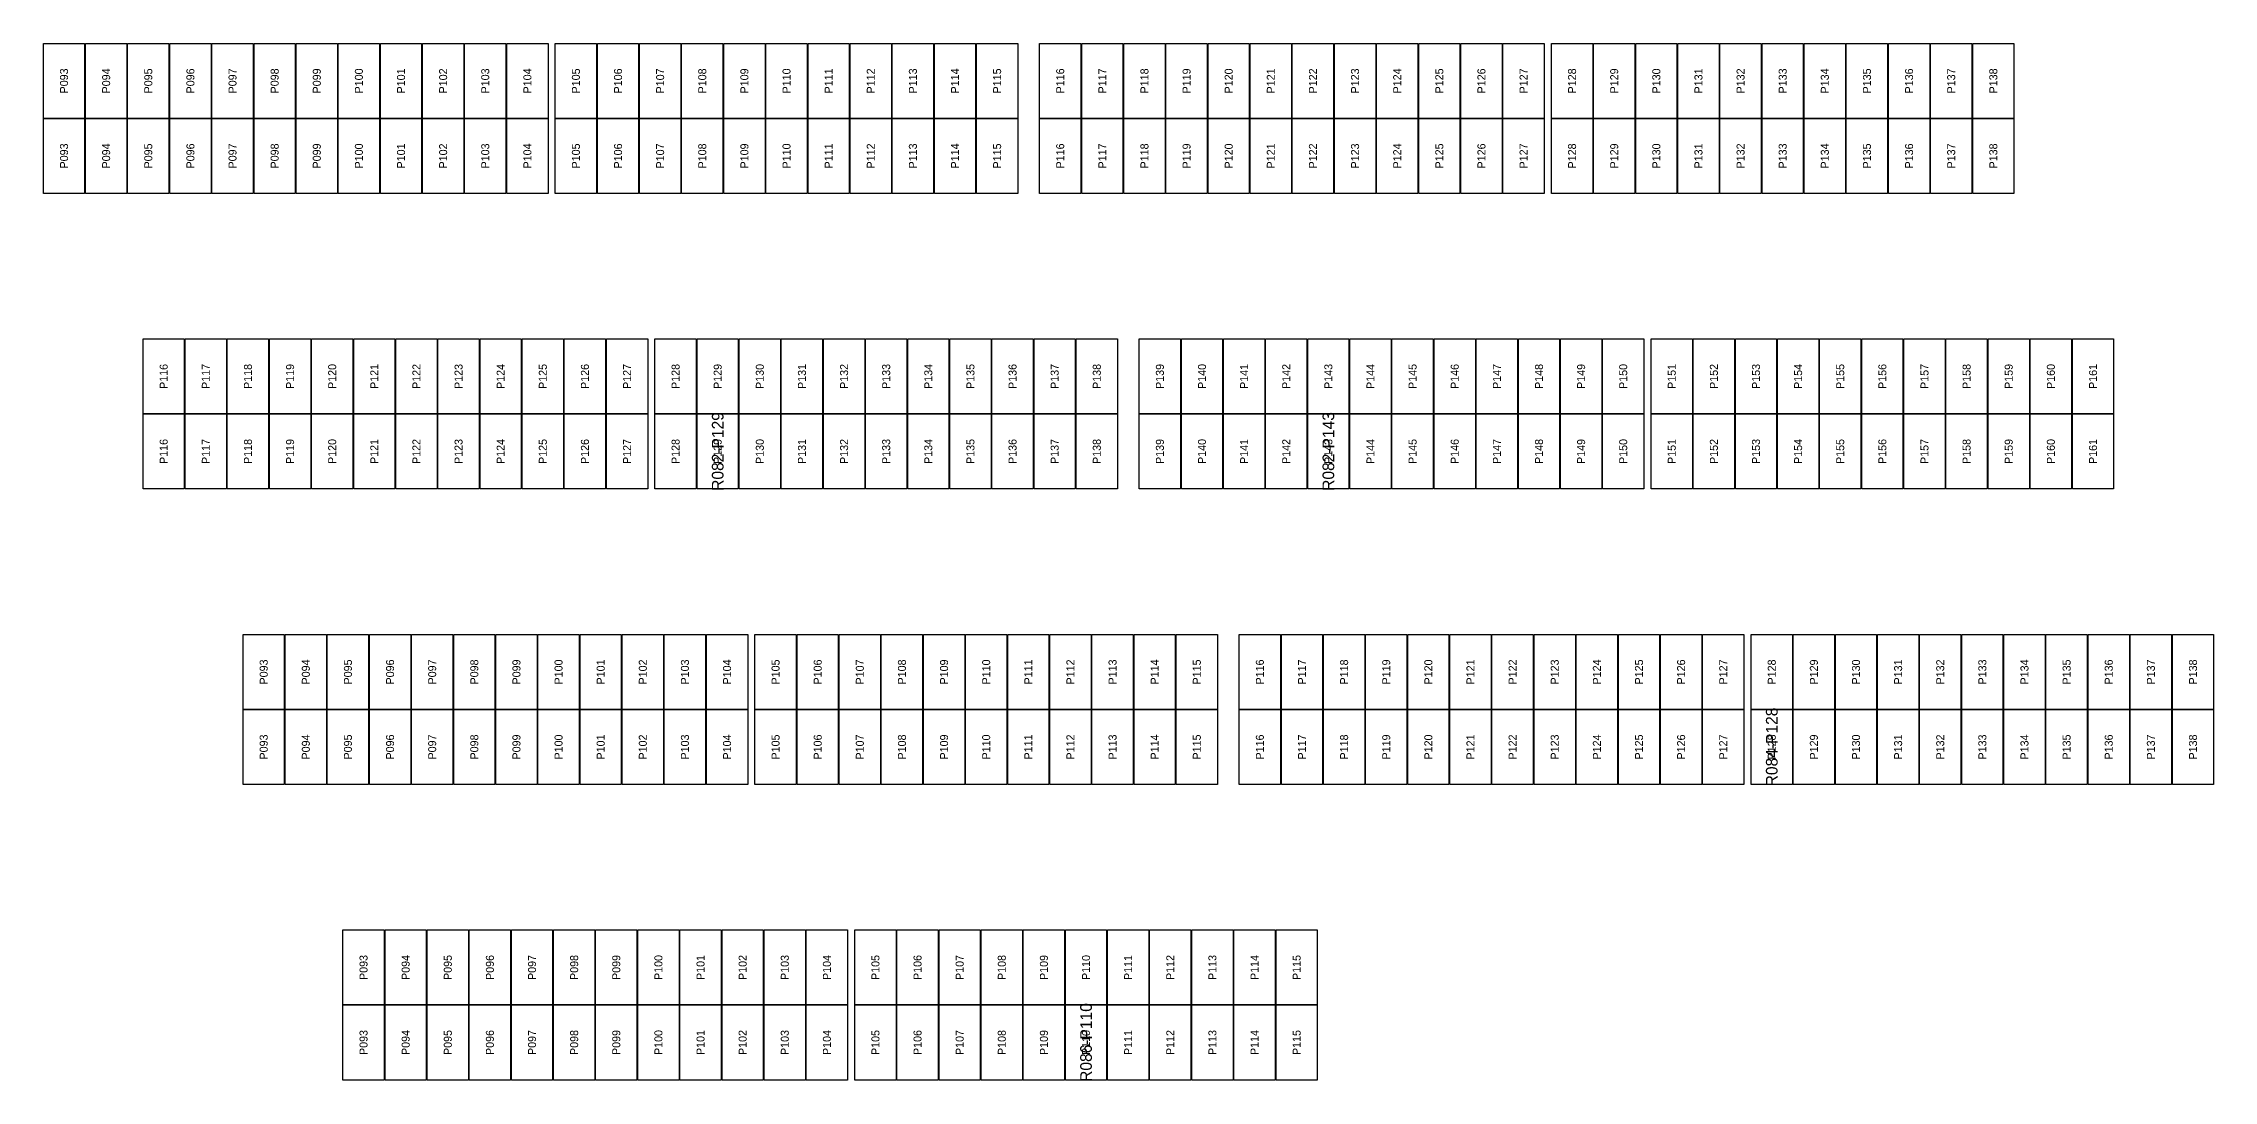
# Model space of a CAD drawing. Extents: x 296295 to 296770, y 651564 to 652121.
# Drawn here: x 296708.4 to 296768.1, y 651775.4 to 651803.9 of the extents above; entities that cross this region are included whole.
import ezdxf
from ezdxf.enums import TextEntityAlignment as Align

# ---------------------------------------------------------------- set-up
doc = ezdxf.new("R2010")
doc.units = 0

msp = doc.modelspace()

# ---------------------------------------------------------------- linework, layer by layer
at = {"layer": 'DEFECTIVE_PANELS'}
for points in [[(296726.365, 651793.708), (296727.499, 651793.708), (296727.499, 651791.645), (296726.365, 651791.645)], [(296743.153, 651793.708), (296744.287, 651793.708), (296744.287, 651791.645), (296743.153, 651791.645)], [(296755.342, 651785.582), (296756.476, 651785.582), (296756.476, 651783.519), (296755.342, 651783.519)], [(296736.491, 651777.456), (296737.625, 651777.456), (296737.625, 651775.393), (296736.491, 651775.393)]]:
    msp.add_lwpolyline(points, close=True, dxfattribs=at)
at = {"layer": 'PANELS_MASTER'}
for points in [[(296708.395, 651803.897), (296709.529, 651803.897), (296709.529, 651801.834), (296708.395, 651801.834)], [(296709.553, 651803.897), (296710.687, 651803.897), (296710.687, 651801.834), (296709.553, 651801.834)], [(296710.711, 651803.897), (296711.845, 651803.897), (296711.845, 651801.834), (296710.711, 651801.834)], [(296711.869, 651803.897), (296713.003, 651803.897), (296713.003, 651801.834), (296711.869, 651801.834)], [(296713.027, 651803.897), (296714.161, 651803.897), (296714.161, 651801.834), (296713.027, 651801.834)], [(296714.185, 651803.897), (296715.319, 651803.897), (296715.319, 651801.834), (296714.185, 651801.834)], [(296715.343, 651803.897), (296716.477, 651803.897), (296716.477, 651801.834), (296715.343, 651801.834)], [(296716.501, 651803.897), (296717.635, 651803.897), (296717.635, 651801.834), (296716.501, 651801.834)], [(296717.659, 651803.897), (296718.793, 651803.897), (296718.793, 651801.834), (296717.659, 651801.834)], [(296718.817, 651803.897), (296719.951, 651803.897), (296719.951, 651801.834), (296718.817, 651801.834)], [(296719.975, 651803.897), (296721.109, 651803.897), (296721.109, 651801.834), (296719.975, 651801.834)], [(296721.133, 651803.897), (296722.267, 651803.897), (296722.267, 651801.834), (296721.133, 651801.834)], [(296722.467, 651803.897), (296723.601, 651803.897), (296723.601, 651801.834), (296722.467, 651801.834)], [(296723.625, 651803.897), (296724.759, 651803.897), (296724.759, 651801.834), (296723.625, 651801.834)], [(296724.783, 651803.897), (296725.917, 651803.897), (296725.917, 651801.834), (296724.783, 651801.834)], [(296725.941, 651803.897), (296727.075, 651803.897), (296727.075, 651801.834), (296725.941, 651801.834)], [(296727.099, 651803.897), (296728.233, 651803.897), (296728.233, 651801.834), (296727.099, 651801.834)], [(296728.257, 651803.897), (296729.391, 651803.897), (296729.391, 651801.834), (296728.257, 651801.834)], [(296729.415, 651803.897), (296730.549, 651803.897), (296730.549, 651801.834), (296729.415, 651801.834)], [(296730.573, 651803.897), (296731.707, 651803.897), (296731.707, 651801.834), (296730.573, 651801.834)], [(296731.731, 651803.897), (296732.865, 651803.897), (296732.865, 651801.834), (296731.731, 651801.834)], [(296732.889, 651803.897), (296734.023, 651803.897), (296734.023, 651801.834), (296732.889, 651801.834)], [(296734.047, 651803.897), (296735.181, 651803.897), (296735.181, 651801.834), (296734.047, 651801.834)], [(296735.781, 651803.897), (296736.915, 651803.897), (296736.915, 651801.834), (296735.781, 651801.834)], [(296736.939, 651803.897), (296738.073, 651803.897), (296738.073, 651801.834), (296736.939, 651801.834)], [(296738.097, 651803.897), (296739.231, 651803.897), (296739.231, 651801.834), (296738.097, 651801.834)], [(296739.255, 651803.897), (296740.389, 651803.897), (296740.389, 651801.834), (296739.255, 651801.834)], [(296740.413, 651803.897), (296741.547, 651803.897), (296741.547, 651801.834), (296740.413, 651801.834)], [(296741.571, 651803.897), (296742.705, 651803.897), (296742.705, 651801.834), (296741.571, 651801.834)], [(296742.729, 651803.897), (296743.863, 651803.897), (296743.863, 651801.834), (296742.729, 651801.834)], [(296743.887, 651803.897), (296745.021, 651803.897), (296745.021, 651801.834), (296743.887, 651801.834)], [(296745.045, 651803.897), (296746.179, 651803.897), (296746.179, 651801.834), (296745.045, 651801.834)], [(296746.203, 651803.897), (296747.337, 651803.897), (296747.337, 651801.834), (296746.203, 651801.834)], [(296747.361, 651803.897), (296748.495, 651803.897), (296748.495, 651801.834), (296747.361, 651801.834)], [(296748.519, 651803.897), (296749.653, 651803.897), (296749.653, 651801.834), (296748.519, 651801.834)], [(296749.853, 651803.897), (296750.987, 651803.897), (296750.987, 651801.834), (296749.853, 651801.834)], [(296751.011, 651803.897), (296752.145, 651803.897), (296752.145, 651801.834), (296751.011, 651801.834)], [(296752.169, 651803.897), (296753.303, 651803.897), (296753.303, 651801.834), (296752.169, 651801.834)], [(296753.327, 651803.897), (296754.461, 651803.897), (296754.461, 651801.834), (296753.327, 651801.834)], [(296754.485, 651803.897), (296755.619, 651803.897), (296755.619, 651801.834), (296754.485, 651801.834)], [(296755.643, 651803.897), (296756.777, 651803.897), (296756.777, 651801.834), (296755.643, 651801.834)], [(296756.801, 651803.897), (296757.935, 651803.897), (296757.935, 651801.834), (296756.801, 651801.834)], [(296757.959, 651803.897), (296759.093, 651803.897), (296759.093, 651801.834), (296757.959, 651801.834)], [(296759.117, 651803.897), (296760.251, 651803.897), (296760.251, 651801.834), (296759.117, 651801.834)], [(296760.275, 651803.897), (296761.409, 651803.897), (296761.409, 651801.834), (296760.275, 651801.834)], [(296761.433, 651803.897), (296762.567, 651803.897), (296762.567, 651801.834), (296761.433, 651801.834)], [(296708.395, 651801.834), (296709.529, 651801.834), (296709.529, 651799.771), (296708.395, 651799.771)], [(296709.553, 651801.834), (296710.687, 651801.834), (296710.687, 651799.771), (296709.553, 651799.771)], [(296710.711, 651801.834), (296711.845, 651801.834), (296711.845, 651799.771), (296710.711, 651799.771)], [(296711.869, 651801.834), (296713.003, 651801.834), (296713.003, 651799.771), (296711.869, 651799.771)], [(296713.027, 651801.834), (296714.161, 651801.834), (296714.161, 651799.771), (296713.027, 651799.771)], [(296714.185, 651801.834), (296715.319, 651801.834), (296715.319, 651799.771), (296714.185, 651799.771)], [(296715.343, 651801.834), (296716.477, 651801.834), (296716.477, 651799.771), (296715.343, 651799.771)], [(296716.501, 651801.834), (296717.635, 651801.834), (296717.635, 651799.771), (296716.501, 651799.771)], [(296717.659, 651801.834), (296718.793, 651801.834), (296718.793, 651799.771), (296717.659, 651799.771)], [(296718.817, 651801.834), (296719.951, 651801.834), (296719.951, 651799.771), (296718.817, 651799.771)], [(296719.975, 651801.834), (296721.109, 651801.834), (296721.109, 651799.771), (296719.975, 651799.771)], [(296721.133, 651801.834), (296722.267, 651801.834), (296722.267, 651799.771), (296721.133, 651799.771)], [(296722.467, 651801.834), (296723.601, 651801.834), (296723.601, 651799.771), (296722.467, 651799.771)], [(296723.625, 651801.834), (296724.759, 651801.834), (296724.759, 651799.771), (296723.625, 651799.771)], [(296724.783, 651801.834), (296725.917, 651801.834), (296725.917, 651799.771), (296724.783, 651799.771)], [(296725.941, 651801.834), (296727.075, 651801.834), (296727.075, 651799.771), (296725.941, 651799.771)], [(296727.099, 651801.834), (296728.233, 651801.834), (296728.233, 651799.771), (296727.099, 651799.771)], [(296728.257, 651801.834), (296729.391, 651801.834), (296729.391, 651799.771), (296728.257, 651799.771)], [(296729.415, 651801.834), (296730.549, 651801.834), (296730.549, 651799.771), (296729.415, 651799.771)], [(296730.573, 651801.834), (296731.707, 651801.834), (296731.707, 651799.771), (296730.573, 651799.771)], [(296731.731, 651801.834), (296732.865, 651801.834), (296732.865, 651799.771), (296731.731, 651799.771)], [(296732.889, 651801.834), (296734.023, 651801.834), (296734.023, 651799.771), (296732.889, 651799.771)], [(296734.047, 651801.834), (296735.181, 651801.834), (296735.181, 651799.771), (296734.047, 651799.771)], [(296735.781, 651801.834), (296736.915, 651801.834), (296736.915, 651799.771), (296735.781, 651799.771)], [(296736.939, 651801.834), (296738.073, 651801.834), (296738.073, 651799.771), (296736.939, 651799.771)], [(296738.097, 651801.834), (296739.231, 651801.834), (296739.231, 651799.771), (296738.097, 651799.771)], [(296739.255, 651801.834), (296740.389, 651801.834), (296740.389, 651799.771), (296739.255, 651799.771)], [(296740.413, 651801.834), (296741.547, 651801.834), (296741.547, 651799.771), (296740.413, 651799.771)], [(296741.571, 651801.834), (296742.705, 651801.834), (296742.705, 651799.771), (296741.571, 651799.771)], [(296742.729, 651801.834), (296743.863, 651801.834), (296743.863, 651799.771), (296742.729, 651799.771)], [(296743.887, 651801.834), (296745.021, 651801.834), (296745.021, 651799.771), (296743.887, 651799.771)], [(296745.045, 651801.834), (296746.179, 651801.834), (296746.179, 651799.771), (296745.045, 651799.771)], [(296746.203, 651801.834), (296747.337, 651801.834), (296747.337, 651799.771), (296746.203, 651799.771)], [(296747.361, 651801.834), (296748.495, 651801.834), (296748.495, 651799.771), (296747.361, 651799.771)], [(296748.519, 651801.834), (296749.653, 651801.834), (296749.653, 651799.771), (296748.519, 651799.771)], [(296749.853, 651801.834), (296750.987, 651801.834), (296750.987, 651799.771), (296749.853, 651799.771)], [(296751.011, 651801.834), (296752.145, 651801.834), (296752.145, 651799.771), (296751.011, 651799.771)], [(296752.169, 651801.834), (296753.303, 651801.834), (296753.303, 651799.771), (296752.169, 651799.771)], [(296753.327, 651801.834), (296754.461, 651801.834), (296754.461, 651799.771), (296753.327, 651799.771)], [(296754.485, 651801.834), (296755.619, 651801.834), (296755.619, 651799.771), (296754.485, 651799.771)], [(296755.643, 651801.834), (296756.777, 651801.834), (296756.777, 651799.771), (296755.643, 651799.771)], [(296756.801, 651801.834), (296757.935, 651801.834), (296757.935, 651799.771), (296756.801, 651799.771)], [(296757.959, 651801.834), (296759.093, 651801.834), (296759.093, 651799.771), (296757.959, 651799.771)], [(296759.117, 651801.834), (296760.251, 651801.834), (296760.251, 651799.771), (296759.117, 651799.771)], [(296760.275, 651801.834), (296761.409, 651801.834), (296761.409, 651799.771), (296760.275, 651799.771)], [(296761.433, 651801.834), (296762.567, 651801.834), (296762.567, 651799.771), (296761.433, 651799.771)], [(296711.135, 651795.771), (296712.269, 651795.771), (296712.269, 651793.708), (296711.135, 651793.708)], [(296712.293, 651795.771), (296713.427, 651795.771), (296713.427, 651793.708), (296712.293, 651793.708)], [(296713.451, 651795.771), (296714.585, 651795.771), (296714.585, 651793.708), (296713.451, 651793.708)], [(296714.609, 651795.771), (296715.743, 651795.771), (296715.743, 651793.708), (296714.609, 651793.708)], [(296715.767, 651795.771), (296716.901, 651795.771), (296716.901, 651793.708), (296715.767, 651793.708)], [(296716.925, 651795.771), (296718.059, 651795.771), (296718.059, 651793.708), (296716.925, 651793.708)], [(296718.083, 651795.771), (296719.217, 651795.771), (296719.217, 651793.708), (296718.083, 651793.708)], [(296719.241, 651795.771), (296720.375, 651795.771), (296720.375, 651793.708), (296719.241, 651793.708)], [(296720.399, 651795.771), (296721.533, 651795.771), (296721.533, 651793.708), (296720.399, 651793.708)], [(296721.557, 651795.771), (296722.691, 651795.771), (296722.691, 651793.708), (296721.557, 651793.708)], [(296722.715, 651795.771), (296723.849, 651795.771), (296723.849, 651793.708), (296722.715, 651793.708)], [(296723.873, 651795.771), (296725.007, 651795.771), (296725.007, 651793.708), (296723.873, 651793.708)], [(296725.207, 651795.771), (296726.341, 651795.771), (296726.341, 651793.708), (296725.207, 651793.708)], [(296726.365, 651795.771), (296727.499, 651795.771), (296727.499, 651793.708), (296726.365, 651793.708)], [(296727.523, 651795.771), (296728.657, 651795.771), (296728.657, 651793.708), (296727.523, 651793.708)], [(296728.681, 651795.771), (296729.815, 651795.771), (296729.815, 651793.708), (296728.681, 651793.708)], [(296729.839, 651795.771), (296730.973, 651795.771), (296730.973, 651793.708), (296729.839, 651793.708)], [(296730.997, 651795.771), (296732.131, 651795.771), (296732.131, 651793.708), (296730.997, 651793.708)], [(296732.155, 651795.771), (296733.289, 651795.771), (296733.289, 651793.708), (296732.155, 651793.708)], [(296733.313, 651795.771), (296734.447, 651795.771), (296734.447, 651793.708), (296733.313, 651793.708)], [(296734.471, 651795.771), (296735.605, 651795.771), (296735.605, 651793.708), (296734.471, 651793.708)], [(296735.629, 651795.771), (296736.763, 651795.771), (296736.763, 651793.708), (296735.629, 651793.708)], [(296736.787, 651795.771), (296737.921, 651795.771), (296737.921, 651793.708), (296736.787, 651793.708)], [(296738.521, 651795.771), (296739.655, 651795.771), (296739.655, 651793.708), (296738.521, 651793.708)], [(296739.679, 651795.771), (296740.813, 651795.771), (296740.813, 651793.708), (296739.679, 651793.708)], [(296740.837, 651795.771), (296741.971, 651795.771), (296741.971, 651793.708), (296740.837, 651793.708)], [(296741.995, 651795.771), (296743.129, 651795.771), (296743.129, 651793.708), (296741.995, 651793.708)], [(296743.153, 651795.771), (296744.287, 651795.771), (296744.287, 651793.708), (296743.153, 651793.708)], [(296744.311, 651795.771), (296745.445, 651795.771), (296745.445, 651793.708), (296744.311, 651793.708)], [(296745.469, 651795.771), (296746.603, 651795.771), (296746.603, 651793.708), (296745.469, 651793.708)], [(296746.627, 651795.771), (296747.761, 651795.771), (296747.761, 651793.708), (296746.627, 651793.708)], [(296747.785, 651795.771), (296748.919, 651795.771), (296748.919, 651793.708), (296747.785, 651793.708)], [(296748.943, 651795.771), (296750.077, 651795.771), (296750.077, 651793.708), (296748.943, 651793.708)], [(296750.101, 651795.771), (296751.235, 651795.771), (296751.235, 651793.708), (296750.101, 651793.708)], [(296751.259, 651795.771), (296752.393, 651795.771), (296752.393, 651793.708), (296751.259, 651793.708)], [(296752.593, 651795.771), (296753.727, 651795.771), (296753.727, 651793.708), (296752.593, 651793.708)], [(296753.751, 651795.771), (296754.885, 651795.771), (296754.885, 651793.708), (296753.751, 651793.708)], [(296754.909, 651795.771), (296756.043, 651795.771), (296756.043, 651793.708), (296754.909, 651793.708)], [(296756.067, 651795.771), (296757.201, 651795.771), (296757.201, 651793.708), (296756.067, 651793.708)], [(296757.225, 651795.771), (296758.359, 651795.771), (296758.359, 651793.708), (296757.225, 651793.708)], [(296758.383, 651795.771), (296759.517, 651795.771), (296759.517, 651793.708), (296758.383, 651793.708)], [(296759.541, 651795.771), (296760.675, 651795.771), (296760.675, 651793.708), (296759.541, 651793.708)], [(296760.699, 651795.771), (296761.833, 651795.771), (296761.833, 651793.708), (296760.699, 651793.708)], [(296761.857, 651795.771), (296762.991, 651795.771), (296762.991, 651793.708), (296761.857, 651793.708)], [(296763.015, 651795.771), (296764.149, 651795.771), (296764.149, 651793.708), (296763.015, 651793.708)], [(296764.173, 651795.771), (296765.307, 651795.771), (296765.307, 651793.708), (296764.173, 651793.708)], [(296711.135, 651793.708), (296712.269, 651793.708), (296712.269, 651791.645), (296711.135, 651791.645)], [(296712.293, 651793.708), (296713.427, 651793.708), (296713.427, 651791.645), (296712.293, 651791.645)], [(296713.451, 651793.708), (296714.585, 651793.708), (296714.585, 651791.645), (296713.451, 651791.645)], [(296714.609, 651793.708), (296715.743, 651793.708), (296715.743, 651791.645), (296714.609, 651791.645)], [(296715.767, 651793.708), (296716.901, 651793.708), (296716.901, 651791.645), (296715.767, 651791.645)], [(296716.925, 651793.708), (296718.059, 651793.708), (296718.059, 651791.645), (296716.925, 651791.645)], [(296718.083, 651793.708), (296719.217, 651793.708), (296719.217, 651791.645), (296718.083, 651791.645)], [(296719.241, 651793.708), (296720.375, 651793.708), (296720.375, 651791.645), (296719.241, 651791.645)], [(296720.399, 651793.708), (296721.533, 651793.708), (296721.533, 651791.645), (296720.399, 651791.645)], [(296721.557, 651793.708), (296722.691, 651793.708), (296722.691, 651791.645), (296721.557, 651791.645)], [(296722.715, 651793.708), (296723.849, 651793.708), (296723.849, 651791.645), (296722.715, 651791.645)], [(296723.873, 651793.708), (296725.007, 651793.708), (296725.007, 651791.645), (296723.873, 651791.645)], [(296725.207, 651793.708), (296726.341, 651793.708), (296726.341, 651791.645), (296725.207, 651791.645)], [(296727.523, 651793.708), (296728.657, 651793.708), (296728.657, 651791.645), (296727.523, 651791.645)], [(296728.681, 651793.708), (296729.815, 651793.708), (296729.815, 651791.645), (296728.681, 651791.645)], [(296729.839, 651793.708), (296730.973, 651793.708), (296730.973, 651791.645), (296729.839, 651791.645)], [(296730.997, 651793.708), (296732.131, 651793.708), (296732.131, 651791.645), (296730.997, 651791.645)], [(296732.155, 651793.708), (296733.289, 651793.708), (296733.289, 651791.645), (296732.155, 651791.645)], [(296733.313, 651793.708), (296734.447, 651793.708), (296734.447, 651791.645), (296733.313, 651791.645)], [(296734.471, 651793.708), (296735.605, 651793.708), (296735.605, 651791.645), (296734.471, 651791.645)], [(296735.629, 651793.708), (296736.763, 651793.708), (296736.763, 651791.645), (296735.629, 651791.645)], [(296736.787, 651793.708), (296737.921, 651793.708), (296737.921, 651791.645), (296736.787, 651791.645)], [(296738.521, 651793.708), (296739.655, 651793.708), (296739.655, 651791.645), (296738.521, 651791.645)], [(296739.679, 651793.708), (296740.813, 651793.708), (296740.813, 651791.645), (296739.679, 651791.645)], [(296740.837, 651793.708), (296741.971, 651793.708), (296741.971, 651791.645), (296740.837, 651791.645)], [(296741.995, 651793.708), (296743.129, 651793.708), (296743.129, 651791.645), (296741.995, 651791.645)], [(296744.311, 651793.708), (296745.445, 651793.708), (296745.445, 651791.645), (296744.311, 651791.645)], [(296745.469, 651793.708), (296746.603, 651793.708), (296746.603, 651791.645), (296745.469, 651791.645)], [(296746.627, 651793.708), (296747.761, 651793.708), (296747.761, 651791.645), (296746.627, 651791.645)], [(296747.785, 651793.708), (296748.919, 651793.708), (296748.919, 651791.645), (296747.785, 651791.645)], [(296748.943, 651793.708), (296750.077, 651793.708), (296750.077, 651791.645), (296748.943, 651791.645)], [(296750.101, 651793.708), (296751.235, 651793.708), (296751.235, 651791.645), (296750.101, 651791.645)], [(296751.259, 651793.708), (296752.393, 651793.708), (296752.393, 651791.645), (296751.259, 651791.645)], [(296752.593, 651793.708), (296753.727, 651793.708), (296753.727, 651791.645), (296752.593, 651791.645)], [(296753.751, 651793.708), (296754.885, 651793.708), (296754.885, 651791.645), (296753.751, 651791.645)], [(296754.909, 651793.708), (296756.043, 651793.708), (296756.043, 651791.645), (296754.909, 651791.645)], [(296756.067, 651793.708), (296757.201, 651793.708), (296757.201, 651791.645), (296756.067, 651791.645)], [(296757.225, 651793.708), (296758.359, 651793.708), (296758.359, 651791.645), (296757.225, 651791.645)], [(296758.383, 651793.708), (296759.517, 651793.708), (296759.517, 651791.645), (296758.383, 651791.645)], [(296759.541, 651793.708), (296760.675, 651793.708), (296760.675, 651791.645), (296759.541, 651791.645)], [(296760.699, 651793.708), (296761.833, 651793.708), (296761.833, 651791.645), (296760.699, 651791.645)], [(296761.857, 651793.708), (296762.991, 651793.708), (296762.991, 651791.645), (296761.857, 651791.645)], [(296763.015, 651793.708), (296764.149, 651793.708), (296764.149, 651791.645), (296763.015, 651791.645)], [(296764.173, 651793.708), (296765.307, 651793.708), (296765.307, 651791.645), (296764.173, 651791.645)], [(296713.884, 651787.645), (296715.018, 651787.645), (296715.018, 651785.582), (296713.884, 651785.582)], [(296715.042, 651787.645), (296716.176, 651787.645), (296716.176, 651785.582), (296715.042, 651785.582)], [(296716.2, 651787.645), (296717.334, 651787.645), (296717.334, 651785.582), (296716.2, 651785.582)], [(296717.358, 651787.645), (296718.492, 651787.645), (296718.492, 651785.582), (296717.358, 651785.582)], [(296718.516, 651787.645), (296719.65, 651787.645), (296719.65, 651785.582), (296718.516, 651785.582)], [(296719.674, 651787.645), (296720.808, 651787.645), (296720.808, 651785.582), (296719.674, 651785.582)], [(296720.832, 651787.645), (296721.966, 651787.645), (296721.966, 651785.582), (296720.832, 651785.582)], [(296721.99, 651787.645), (296723.124, 651787.645), (296723.124, 651785.582), (296721.99, 651785.582)], [(296723.148, 651787.645), (296724.282, 651787.645), (296724.282, 651785.582), (296723.148, 651785.582)], [(296724.306, 651787.645), (296725.44, 651787.645), (296725.44, 651785.582), (296724.306, 651785.582)], [(296725.464, 651787.645), (296726.598, 651787.645), (296726.598, 651785.582), (296725.464, 651785.582)], [(296726.622, 651787.645), (296727.756, 651787.645), (296727.756, 651785.582), (296726.622, 651785.582)], [(296727.956, 651787.645), (296729.09, 651787.645), (296729.09, 651785.582), (296727.956, 651785.582)], [(296729.114, 651787.645), (296730.248, 651787.645), (296730.248, 651785.582), (296729.114, 651785.582)], [(296730.272, 651787.645), (296731.406, 651787.645), (296731.406, 651785.582), (296730.272, 651785.582)], [(296731.43, 651787.645), (296732.564, 651787.645), (296732.564, 651785.582), (296731.43, 651785.582)], [(296732.588, 651787.645), (296733.722, 651787.645), (296733.722, 651785.582), (296732.588, 651785.582)], [(296733.746, 651787.645), (296734.88, 651787.645), (296734.88, 651785.582), (296733.746, 651785.582)], [(296734.904, 651787.645), (296736.038, 651787.645), (296736.038, 651785.582), (296734.904, 651785.582)], [(296736.062, 651787.645), (296737.196, 651787.645), (296737.196, 651785.582), (296736.062, 651785.582)], [(296737.22, 651787.645), (296738.354, 651787.645), (296738.354, 651785.582), (296737.22, 651785.582)], [(296738.378, 651787.645), (296739.512, 651787.645), (296739.512, 651785.582), (296738.378, 651785.582)], [(296739.536, 651787.645), (296740.67, 651787.645), (296740.67, 651785.582), (296739.536, 651785.582)], [(296741.27, 651787.645), (296742.404, 651787.645), (296742.404, 651785.582), (296741.27, 651785.582)], [(296742.428, 651787.645), (296743.562, 651787.645), (296743.562, 651785.582), (296742.428, 651785.582)], [(296743.586, 651787.645), (296744.72, 651787.645), (296744.72, 651785.582), (296743.586, 651785.582)], [(296744.744, 651787.645), (296745.878, 651787.645), (296745.878, 651785.582), (296744.744, 651785.582)], [(296745.902, 651787.645), (296747.036, 651787.645), (296747.036, 651785.582), (296745.902, 651785.582)], [(296747.06, 651787.645), (296748.194, 651787.645), (296748.194, 651785.582), (296747.06, 651785.582)], [(296748.218, 651787.645), (296749.352, 651787.645), (296749.352, 651785.582), (296748.218, 651785.582)], [(296749.376, 651787.645), (296750.51, 651787.645), (296750.51, 651785.582), (296749.376, 651785.582)], [(296750.534, 651787.645), (296751.668, 651787.645), (296751.668, 651785.582), (296750.534, 651785.582)], [(296751.692, 651787.645), (296752.826, 651787.645), (296752.826, 651785.582), (296751.692, 651785.582)], [(296752.85, 651787.645), (296753.984, 651787.645), (296753.984, 651785.582), (296752.85, 651785.582)], [(296754.008, 651787.645), (296755.142, 651787.645), (296755.142, 651785.582), (296754.008, 651785.582)], [(296755.342, 651787.645), (296756.476, 651787.645), (296756.476, 651785.582), (296755.342, 651785.582)], [(296756.5, 651787.645), (296757.634, 651787.645), (296757.634, 651785.582), (296756.5, 651785.582)], [(296757.658, 651787.645), (296758.792, 651787.645), (296758.792, 651785.582), (296757.658, 651785.582)], [(296758.816, 651787.645), (296759.95, 651787.645), (296759.95, 651785.582), (296758.816, 651785.582)], [(296759.974, 651787.645), (296761.108, 651787.645), (296761.108, 651785.582), (296759.974, 651785.582)], [(296761.132, 651787.645), (296762.266, 651787.645), (296762.266, 651785.582), (296761.132, 651785.582)], [(296762.29, 651787.645), (296763.424, 651787.645), (296763.424, 651785.582), (296762.29, 651785.582)], [(296763.448, 651787.645), (296764.582, 651787.645), (296764.582, 651785.582), (296763.448, 651785.582)], [(296764.606, 651787.645), (296765.74, 651787.645), (296765.74, 651785.582), (296764.606, 651785.582)], [(296765.764, 651787.645), (296766.898, 651787.645), (296766.898, 651785.582), (296765.764, 651785.582)], [(296766.922, 651787.645), (296768.056, 651787.645), (296768.056, 651785.582), (296766.922, 651785.582)], [(296713.884, 651785.582), (296715.018, 651785.582), (296715.018, 651783.519), (296713.884, 651783.519)], [(296715.042, 651785.582), (296716.176, 651785.582), (296716.176, 651783.519), (296715.042, 651783.519)], [(296716.2, 651785.582), (296717.334, 651785.582), (296717.334, 651783.519), (296716.2, 651783.519)], [(296717.358, 651785.582), (296718.492, 651785.582), (296718.492, 651783.519), (296717.358, 651783.519)], [(296718.516, 651785.582), (296719.65, 651785.582), (296719.65, 651783.519), (296718.516, 651783.519)], [(296719.674, 651785.582), (296720.808, 651785.582), (296720.808, 651783.519), (296719.674, 651783.519)], [(296720.832, 651785.582), (296721.966, 651785.582), (296721.966, 651783.519), (296720.832, 651783.519)], [(296721.99, 651785.582), (296723.124, 651785.582), (296723.124, 651783.519), (296721.99, 651783.519)], [(296723.148, 651785.582), (296724.282, 651785.582), (296724.282, 651783.519), (296723.148, 651783.519)], [(296724.306, 651785.582), (296725.44, 651785.582), (296725.44, 651783.519), (296724.306, 651783.519)], [(296725.464, 651785.582), (296726.598, 651785.582), (296726.598, 651783.519), (296725.464, 651783.519)], [(296726.622, 651785.582), (296727.756, 651785.582), (296727.756, 651783.519), (296726.622, 651783.519)], [(296727.956, 651785.582), (296729.09, 651785.582), (296729.09, 651783.519), (296727.956, 651783.519)], [(296729.114, 651785.582), (296730.248, 651785.582), (296730.248, 651783.519), (296729.114, 651783.519)], [(296730.272, 651785.582), (296731.406, 651785.582), (296731.406, 651783.519), (296730.272, 651783.519)], [(296731.43, 651785.582), (296732.564, 651785.582), (296732.564, 651783.519), (296731.43, 651783.519)], [(296732.588, 651785.582), (296733.722, 651785.582), (296733.722, 651783.519), (296732.588, 651783.519)], [(296733.746, 651785.582), (296734.88, 651785.582), (296734.88, 651783.519), (296733.746, 651783.519)], [(296734.904, 651785.582), (296736.038, 651785.582), (296736.038, 651783.519), (296734.904, 651783.519)], [(296736.062, 651785.582), (296737.196, 651785.582), (296737.196, 651783.519), (296736.062, 651783.519)], [(296737.22, 651785.582), (296738.354, 651785.582), (296738.354, 651783.519), (296737.22, 651783.519)], [(296738.378, 651785.582), (296739.512, 651785.582), (296739.512, 651783.519), (296738.378, 651783.519)], [(296739.536, 651785.582), (296740.67, 651785.582), (296740.67, 651783.519), (296739.536, 651783.519)], [(296741.27, 651785.582), (296742.404, 651785.582), (296742.404, 651783.519), (296741.27, 651783.519)], [(296742.428, 651785.582), (296743.562, 651785.582), (296743.562, 651783.519), (296742.428, 651783.519)], [(296743.586, 651785.582), (296744.72, 651785.582), (296744.72, 651783.519), (296743.586, 651783.519)], [(296744.744, 651785.582), (296745.878, 651785.582), (296745.878, 651783.519), (296744.744, 651783.519)], [(296745.902, 651785.582), (296747.036, 651785.582), (296747.036, 651783.519), (296745.902, 651783.519)], [(296747.06, 651785.582), (296748.194, 651785.582), (296748.194, 651783.519), (296747.06, 651783.519)], [(296748.218, 651785.582), (296749.352, 651785.582), (296749.352, 651783.519), (296748.218, 651783.519)], [(296749.376, 651785.582), (296750.51, 651785.582), (296750.51, 651783.519), (296749.376, 651783.519)], [(296750.534, 651785.582), (296751.668, 651785.582), (296751.668, 651783.519), (296750.534, 651783.519)], [(296751.692, 651785.582), (296752.826, 651785.582), (296752.826, 651783.519), (296751.692, 651783.519)], [(296752.85, 651785.582), (296753.984, 651785.582), (296753.984, 651783.519), (296752.85, 651783.519)], [(296754.008, 651785.582), (296755.142, 651785.582), (296755.142, 651783.519), (296754.008, 651783.519)], [(296756.5, 651785.582), (296757.634, 651785.582), (296757.634, 651783.519), (296756.5, 651783.519)], [(296757.658, 651785.582), (296758.792, 651785.582), (296758.792, 651783.519), (296757.658, 651783.519)], [(296758.816, 651785.582), (296759.95, 651785.582), (296759.95, 651783.519), (296758.816, 651783.519)], [(296759.974, 651785.582), (296761.108, 651785.582), (296761.108, 651783.519), (296759.974, 651783.519)], [(296761.132, 651785.582), (296762.266, 651785.582), (296762.266, 651783.519), (296761.132, 651783.519)], [(296762.29, 651785.582), (296763.424, 651785.582), (296763.424, 651783.519), (296762.29, 651783.519)], [(296763.448, 651785.582), (296764.582, 651785.582), (296764.582, 651783.519), (296763.448, 651783.519)], [(296764.606, 651785.582), (296765.74, 651785.582), (296765.74, 651783.519), (296764.606, 651783.519)], [(296765.764, 651785.582), (296766.898, 651785.582), (296766.898, 651783.519), (296765.764, 651783.519)], [(296766.922, 651785.582), (296768.056, 651785.582), (296768.056, 651783.519), (296766.922, 651783.519)], [(296716.629, 651779.519), (296717.763, 651779.519), (296717.763, 651777.456), (296716.629, 651777.456)], [(296717.787, 651779.519), (296718.921, 651779.519), (296718.921, 651777.456), (296717.787, 651777.456)], [(296718.945, 651779.519), (296720.079, 651779.519), (296720.079, 651777.456), (296718.945, 651777.456)], [(296720.103, 651779.519), (296721.237, 651779.519), (296721.237, 651777.456), (296720.103, 651777.456)], [(296721.261, 651779.519), (296722.395, 651779.519), (296722.395, 651777.456), (296721.261, 651777.456)], [(296722.419, 651779.519), (296723.553, 651779.519), (296723.553, 651777.456), (296722.419, 651777.456)], [(296723.577, 651779.519), (296724.711, 651779.519), (296724.711, 651777.456), (296723.577, 651777.456)], [(296724.735, 651779.519), (296725.869, 651779.519), (296725.869, 651777.456), (296724.735, 651777.456)], [(296725.893, 651779.519), (296727.027, 651779.519), (296727.027, 651777.456), (296725.893, 651777.456)], [(296727.051, 651779.519), (296728.185, 651779.519), (296728.185, 651777.456), (296727.051, 651777.456)], [(296728.209, 651779.519), (296729.343, 651779.519), (296729.343, 651777.456), (296728.209, 651777.456)], [(296729.367, 651779.519), (296730.501, 651779.519), (296730.501, 651777.456), (296729.367, 651777.456)], [(296730.701, 651779.519), (296731.835, 651779.519), (296731.835, 651777.456), (296730.701, 651777.456)], [(296731.859, 651779.519), (296732.993, 651779.519), (296732.993, 651777.456), (296731.859, 651777.456)], [(296733.017, 651779.519), (296734.151, 651779.519), (296734.151, 651777.456), (296733.017, 651777.456)], [(296734.175, 651779.519), (296735.309, 651779.519), (296735.309, 651777.456), (296734.175, 651777.456)], [(296735.333, 651779.519), (296736.467, 651779.519), (296736.467, 651777.456), (296735.333, 651777.456)], [(296736.491, 651779.519), (296737.625, 651779.519), (296737.625, 651777.456), (296736.491, 651777.456)], [(296737.649, 651779.519), (296738.783, 651779.519), (296738.783, 651777.456), (296737.649, 651777.456)], [(296738.807, 651779.519), (296739.941, 651779.519), (296739.941, 651777.456), (296738.807, 651777.456)], [(296739.965, 651779.519), (296741.099, 651779.519), (296741.099, 651777.456), (296739.965, 651777.456)], [(296741.123, 651779.519), (296742.257, 651779.519), (296742.257, 651777.456), (296741.123, 651777.456)], [(296742.281, 651779.519), (296743.415, 651779.519), (296743.415, 651777.456), (296742.281, 651777.456)], [(296716.629, 651777.456), (296717.763, 651777.456), (296717.763, 651775.393), (296716.629, 651775.393)], [(296717.787, 651777.456), (296718.921, 651777.456), (296718.921, 651775.393), (296717.787, 651775.393)], [(296718.945, 651777.456), (296720.079, 651777.456), (296720.079, 651775.393), (296718.945, 651775.393)], [(296720.103, 651777.456), (296721.237, 651777.456), (296721.237, 651775.393), (296720.103, 651775.393)], [(296721.261, 651777.456), (296722.395, 651777.456), (296722.395, 651775.393), (296721.261, 651775.393)], [(296722.419, 651777.456), (296723.553, 651777.456), (296723.553, 651775.393), (296722.419, 651775.393)], [(296723.577, 651777.456), (296724.711, 651777.456), (296724.711, 651775.393), (296723.577, 651775.393)], [(296724.735, 651777.456), (296725.869, 651777.456), (296725.869, 651775.393), (296724.735, 651775.393)], [(296725.893, 651777.456), (296727.027, 651777.456), (296727.027, 651775.393), (296725.893, 651775.393)], [(296727.051, 651777.456), (296728.185, 651777.456), (296728.185, 651775.393), (296727.051, 651775.393)], [(296728.209, 651777.456), (296729.343, 651777.456), (296729.343, 651775.393), (296728.209, 651775.393)], [(296729.367, 651777.456), (296730.501, 651777.456), (296730.501, 651775.393), (296729.367, 651775.393)], [(296730.701, 651777.456), (296731.835, 651777.456), (296731.835, 651775.393), (296730.701, 651775.393)], [(296731.859, 651777.456), (296732.993, 651777.456), (296732.993, 651775.393), (296731.859, 651775.393)], [(296733.017, 651777.456), (296734.151, 651777.456), (296734.151, 651775.393), (296733.017, 651775.393)], [(296734.175, 651777.456), (296735.309, 651777.456), (296735.309, 651775.393), (296734.175, 651775.393)], [(296735.333, 651777.456), (296736.467, 651777.456), (296736.467, 651775.393), (296735.333, 651775.393)], [(296737.649, 651777.456), (296738.783, 651777.456), (296738.783, 651775.393), (296737.649, 651775.393)], [(296738.807, 651777.456), (296739.941, 651777.456), (296739.941, 651775.393), (296738.807, 651775.393)], [(296739.965, 651777.456), (296741.099, 651777.456), (296741.099, 651775.393), (296739.965, 651775.393)], [(296741.123, 651777.456), (296742.257, 651777.456), (296742.257, 651775.393), (296741.123, 651775.393)], [(296742.281, 651777.456), (296743.415, 651777.456), (296743.415, 651775.393), (296742.281, 651775.393)]]:
    msp.add_lwpolyline(points, close=True, dxfattribs=at)

# ---------------------------------------------------------------- texts
at = {"layer": 'DEFECT_LABELS'}
for s, p in [('R082-P129', (296726.932, 651792.676)), ('R082-P143', (296743.72, 651792.676)), ('R084-P128', (296755.909, 651784.55)), ('R086-P110', (296737.058, 651776.424))]:
    msp.add_text(s, height=0.32, rotation=90, dxfattribs=at).set_placement(p, align=Align.MIDDLE_CENTER)
at = {"layer": 'PANEL_POSITION'}
for s, p in [('P093', (296708.962, 651802.865)), ('P094', (296710.12, 651802.865)), ('P095', (296711.278, 651802.865)), ('P096', (296712.436, 651802.865)), ('P097', (296713.594, 651802.865)), ('P098', (296714.752, 651802.865)), ('P099', (296715.91, 651802.865)), ('P100', (296717.068, 651802.865)), ('P101', (296718.226, 651802.865)), ('P102', (296719.384, 651802.865)), ('P103', (296720.542, 651802.865)), ('P104', (296721.7, 651802.865)), ('P105', (296723.034, 651802.865)), ('P106', (296724.192, 651802.865)), ('P107', (296725.35, 651802.865)), ('P108', (296726.508, 651802.865)), ('P109', (296727.666, 651802.865)), ('P110', (296728.824, 651802.865)), ('P111', (296729.982, 651802.865)), ('P112', (296731.14, 651802.865)), ('P113', (296732.298, 651802.865)), ('P114', (296733.456, 651802.865)), ('P115', (296734.614, 651802.865)), ('P116', (296736.348, 651802.865)), ('P117', (296737.506, 651802.865)), ('P118', (296738.664, 651802.865)), ('P119', (296739.822, 651802.865)), ('P120', (296740.98, 651802.865)), ('P121', (296742.138, 651802.865)), ('P122', (296743.296, 651802.865)), ('P123', (296744.454, 651802.865)), ('P124', (296745.612, 651802.865)), ('P125', (296746.77, 651802.865)), ('P126', (296747.928, 651802.865)), ('P127', (296749.086, 651802.865)), ('P128', (296750.42, 651802.865)), ('P129', (296751.578, 651802.865)), ('P130', (296752.736, 651802.865)), ('P131', (296753.894, 651802.865)), ('P132', (296755.052, 651802.865)), ('P133', (296756.21, 651802.865)), ('P134', (296757.368, 651802.865)), ('P135', (296758.526, 651802.865)), ('P136', (296759.684, 651802.865)), ('P137', (296760.842, 651802.865)), ('P138', (296762, 651802.865)), ('P093', (296708.962, 651800.802)), ('P094', (296710.12, 651800.802)), ('P095', (296711.278, 651800.802)), ('P096', (296712.436, 651800.802)), ('P097', (296713.594, 651800.802)), ('P098', (296714.752, 651800.802)), ('P099', (296715.91, 651800.802)), ('P100', (296717.068, 651800.802)), ('P101', (296718.226, 651800.802)), ('P102', (296719.384, 651800.802)), ('P103', (296720.542, 651800.802)), ('P104', (296721.7, 651800.802)), ('P105', (296723.034, 651800.802)), ('P106', (296724.192, 651800.802)), ('P107', (296725.35, 651800.802)), ('P108', (296726.508, 651800.802)), ('P109', (296727.666, 651800.802)), ('P110', (296728.824, 651800.802)), ('P111', (296729.982, 651800.802)), ('P112', (296731.14, 651800.802)), ('P113', (296732.298, 651800.802)), ('P114', (296733.456, 651800.802)), ('P115', (296734.614, 651800.802)), ('P116', (296736.348, 651800.802)), ('P117', (296737.506, 651800.802)), ('P118', (296738.664, 651800.802)), ('P119', (296739.822, 651800.802)), ('P120', (296740.98, 651800.802)), ('P121', (296742.138, 651800.802)), ('P122', (296743.296, 651800.802)), ('P123', (296744.454, 651800.802)), ('P124', (296745.612, 651800.802)), ('P125', (296746.77, 651800.802)), ('P126', (296747.928, 651800.802)), ('P127', (296749.086, 651800.802)), ('P128', (296750.42, 651800.802)), ('P129', (296751.578, 651800.802)), ('P130', (296752.736, 651800.802)), ('P131', (296753.894, 651800.802)), ('P132', (296755.052, 651800.802)), ('P133', (296756.21, 651800.802)), ('P134', (296757.368, 651800.802)), ('P135', (296758.526, 651800.802)), ('P136', (296759.684, 651800.802)), ('P137', (296760.842, 651800.802)), ('P138', (296762, 651800.802)), ('P116', (296711.702, 651794.739)), ('P117', (296712.86, 651794.739)), ('P118', (296714.018, 651794.739)), ('P119', (296715.176, 651794.739)), ('P120', (296716.334, 651794.739)), ('P121', (296717.492, 651794.739)), ('P122', (296718.65, 651794.739)), ('P123', (296719.808, 651794.739)), ('P124', (296720.966, 651794.739)), ('P125', (296722.124, 651794.739)), ('P126', (296723.282, 651794.739)), ('P127', (296724.44, 651794.739)), ('P128', (296725.774, 651794.739)), ('P129', (296726.932, 651794.739)), ('P130', (296728.09, 651794.739)), ('P131', (296729.248, 651794.739)), ('P132', (296730.406, 651794.739)), ('P133', (296731.564, 651794.739)), ('P134', (296732.722, 651794.739)), ('P135', (296733.88, 651794.739)), ('P136', (296735.038, 651794.739)), ('P137', (296736.196, 651794.739)), ('P138', (296737.354, 651794.739)), ('P139', (296739.088, 651794.739)), ('P140', (296740.246, 651794.739)), ('P141', (296741.404, 651794.739)), ('P142', (296742.562, 651794.739)), ('P143', (296743.72, 651794.739)), ('P144', (296744.878, 651794.739)), ('P145', (296746.036, 651794.739)), ('P146', (296747.194, 651794.739)), ('P147', (296748.352, 651794.739)), ('P148', (296749.51, 651794.739)), ('P149', (296750.668, 651794.739)), ('P150', (296751.826, 651794.739)), ('P151', (296753.16, 651794.739)), ('P152', (296754.318, 651794.739)), ('P153', (296755.476, 651794.739)), ('P154', (296756.634, 651794.739)), ('P155', (296757.792, 651794.739)), ('P156', (296758.95, 651794.739)), ('P157', (296760.108, 651794.739)), ('P158', (296761.266, 651794.739)), ('P159', (296762.424, 651794.739)), ('P160', (296763.582, 651794.739)), ('P161', (296764.74, 651794.739)), ('P116', (296711.702, 651792.676)), ('P117', (296712.86, 651792.676)), ('P118', (296714.018, 651792.676)), ('P119', (296715.176, 651792.676)), ('P120', (296716.334, 651792.676)), ('P121', (296717.492, 651792.676)), ('P122', (296718.65, 651792.676)), ('P123', (296719.808, 651792.676)), ('P124', (296720.966, 651792.676)), ('P125', (296722.124, 651792.676)), ('P126', (296723.282, 651792.676)), ('P127', (296724.44, 651792.676)), ('P128', (296725.774, 651792.676)), ('P129', (296726.932, 651792.676)), ('P130', (296728.09, 651792.676)), ('P131', (296729.248, 651792.676)), ('P132', (296730.406, 651792.676)), ('P133', (296731.564, 651792.676)), ('P134', (296732.722, 651792.676)), ('P135', (296733.88, 651792.676)), ('P136', (296735.038, 651792.676)), ('P137', (296736.196, 651792.676)), ('P138', (296737.354, 651792.676)), ('P139', (296739.088, 651792.676)), ('P140', (296740.246, 651792.676)), ('P141', (296741.404, 651792.676)), ('P142', (296742.562, 651792.676)), ('P143', (296743.72, 651792.676)), ('P144', (296744.878, 651792.676)), ('P145', (296746.036, 651792.676)), ('P146', (296747.194, 651792.676)), ('P147', (296748.352, 651792.676)), ('P148', (296749.51, 651792.676)), ('P149', (296750.668, 651792.676)), ('P150', (296751.826, 651792.676)), ('P151', (296753.16, 651792.676)), ('P152', (296754.318, 651792.676)), ('P153', (296755.476, 651792.676)), ('P154', (296756.634, 651792.676)), ('P155', (296757.792, 651792.676)), ('P156', (296758.95, 651792.676)), ('P157', (296760.108, 651792.676)), ('P158', (296761.266, 651792.676)), ('P159', (296762.424, 651792.676)), ('P160', (296763.582, 651792.676)), ('P161', (296764.74, 651792.676)), ('P093', (296714.451, 651786.613)), ('P094', (296715.609, 651786.613)), ('P095', (296716.767, 651786.613)), ('P096', (296717.925, 651786.613)), ('P097', (296719.083, 651786.613)), ('P098', (296720.241, 651786.613)), ('P099', (296721.399, 651786.613)), ('P100', (296722.557, 651786.613)), ('P101', (296723.715, 651786.613)), ('P102', (296724.873, 651786.613)), ('P103', (296726.031, 651786.613)), ('P104', (296727.189, 651786.613)), ('P105', (296728.523, 651786.613)), ('P106', (296729.681, 651786.613)), ('P107', (296730.839, 651786.613)), ('P108', (296731.997, 651786.613)), ('P109', (296733.155, 651786.613)), ('P110', (296734.313, 651786.613)), ('P111', (296735.471, 651786.613)), ('P112', (296736.629, 651786.613)), ('P113', (296737.787, 651786.613)), ('P114', (296738.945, 651786.613)), ('P115', (296740.103, 651786.613)), ('P116', (296741.837, 651786.613)), ('P117', (296742.995, 651786.613)), ('P118', (296744.153, 651786.613)), ('P119', (296745.311, 651786.613)), ('P120', (296746.469, 651786.613)), ('P121', (296747.627, 651786.613)), ('P122', (296748.785, 651786.613)), ('P123', (296749.943, 651786.613)), ('P124', (296751.101, 651786.613)), ('P125', (296752.259, 651786.613)), ('P126', (296753.417, 651786.613)), ('P127', (296754.575, 651786.613)), ('P128', (296755.909, 651786.613)), ('P129', (296757.067, 651786.613)), ('P130', (296758.225, 651786.613)), ('P131', (296759.383, 651786.613)), ('P132', (296760.541, 651786.613)), ('P133', (296761.699, 651786.613)), ('P134', (296762.857, 651786.613)), ('P135', (296764.015, 651786.613)), ('P136', (296765.173, 651786.613)), ('P137', (296766.331, 651786.613)), ('P138', (296767.489, 651786.613)), ('P093', (296714.451, 651784.55)), ('P094', (296715.609, 651784.55)), ('P095', (296716.767, 651784.55)), ('P096', (296717.925, 651784.55)), ('P097', (296719.083, 651784.55)), ('P098', (296720.241, 651784.55)), ('P099', (296721.399, 651784.55)), ('P100', (296722.557, 651784.55)), ('P101', (296723.715, 651784.55)), ('P102', (296724.873, 651784.55)), ('P103', (296726.031, 651784.55)), ('P104', (296727.189, 651784.55)), ('P105', (296728.523, 651784.55)), ('P106', (296729.681, 651784.55)), ('P107', (296730.839, 651784.55)), ('P108', (296731.997, 651784.55)), ('P109', (296733.155, 651784.55)), ('P110', (296734.313, 651784.55)), ('P111', (296735.471, 651784.55)), ('P112', (296736.629, 651784.55)), ('P113', (296737.787, 651784.55)), ('P114', (296738.945, 651784.55)), ('P115', (296740.103, 651784.55)), ('P116', (296741.837, 651784.55)), ('P117', (296742.995, 651784.55)), ('P118', (296744.153, 651784.55)), ('P119', (296745.311, 651784.55)), ('P120', (296746.469, 651784.55)), ('P121', (296747.627, 651784.55)), ('P122', (296748.785, 651784.55)), ('P123', (296749.943, 651784.55)), ('P124', (296751.101, 651784.55)), ('P125', (296752.259, 651784.55)), ('P126', (296753.417, 651784.55)), ('P127', (296754.575, 651784.55)), ('P128', (296755.909, 651784.55)), ('P129', (296757.067, 651784.55)), ('P130', (296758.225, 651784.55)), ('P131', (296759.383, 651784.55)), ('P132', (296760.541, 651784.55)), ('P133', (296761.699, 651784.55)), ('P134', (296762.857, 651784.55)), ('P135', (296764.015, 651784.55)), ('P136', (296765.173, 651784.55)), ('P137', (296766.331, 651784.55)), ('P138', (296767.489, 651784.55)), ('P093', (296717.196, 651778.487)), ('P094', (296718.354, 651778.487)), ('P095', (296719.512, 651778.487)), ('P096', (296720.67, 651778.487)), ('P097', (296721.828, 651778.487)), ('P098', (296722.986, 651778.487)), ('P099', (296724.144, 651778.487)), ('P100', (296725.302, 651778.487)), ('P101', (296726.46, 651778.487)), ('P102', (296727.618, 651778.487)), ('P103', (296728.776, 651778.487)), ('P104', (296729.934, 651778.487)), ('P105', (296731.268, 651778.487)), ('P106', (296732.426, 651778.487)), ('P107', (296733.584, 651778.487)), ('P108', (296734.742, 651778.487)), ('P109', (296735.9, 651778.487)), ('P110', (296737.058, 651778.487)), ('P111', (296738.216, 651778.487)), ('P112', (296739.374, 651778.487)), ('P113', (296740.532, 651778.487)), ('P114', (296741.69, 651778.487)), ('P115', (296742.848, 651778.487)), ('P093', (296717.196, 651776.424)), ('P094', (296718.354, 651776.424)), ('P095', (296719.512, 651776.424)), ('P096', (296720.67, 651776.424)), ('P097', (296721.828, 651776.424)), ('P098', (296722.986, 651776.424)), ('P099', (296724.144, 651776.424)), ('P100', (296725.302, 651776.424)), ('P101', (296726.46, 651776.424)), ('P102', (296727.618, 651776.424)), ('P103', (296728.776, 651776.424)), ('P104', (296729.934, 651776.424)), ('P105', (296731.268, 651776.424)), ('P106', (296732.426, 651776.424)), ('P107', (296733.584, 651776.424)), ('P108', (296734.742, 651776.424)), ('P109', (296735.9, 651776.424)), ('P110', (296737.058, 651776.424)), ('P111', (296738.216, 651776.424)), ('P112', (296739.374, 651776.424)), ('P113', (296740.532, 651776.424)), ('P114', (296741.69, 651776.424)), ('P115', (296742.848, 651776.424))]:
    msp.add_text(s, height=0.22, rotation=90, dxfattribs=at).set_placement(p, align=Align.MIDDLE_CENTER)

doc.saveas('drawing.dxf')
